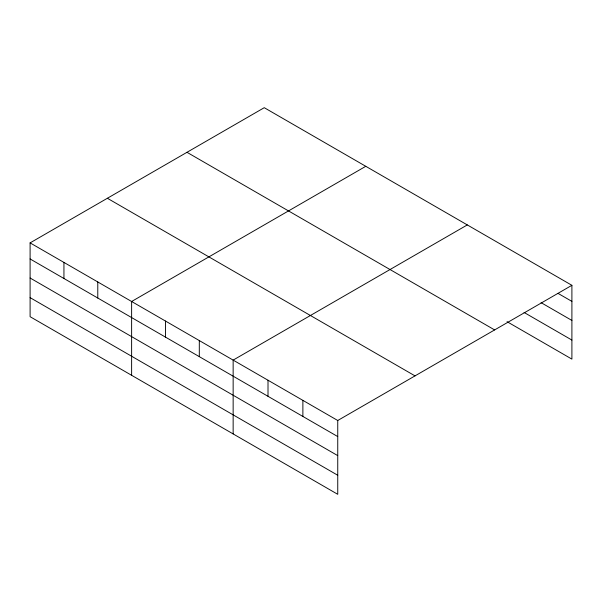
<?xml version="1.0" encoding="UTF-8"?>
<svg xmlns="http://www.w3.org/2000/svg" width="602" height="602" viewBox="0 0 602 602"><rect width="100%" height="100%" fill="white"/><g stroke="black" fill="none" stroke-linecap="round" stroke-linejoin="round"><path stroke-width="0.9" d="M30.1 242.884L337.745 420.497L337.745 494.31L30.1 316.69L30.1 242.884L264.255 107.69L571.9 285.31L571.9 359.116L507.034 321.671M365.775 166.31L131.62 301.497L131.62 375.302M467.302 224.922L233.147 360.109L233.147 433.914M337.745 420.497L571.9 285.31M558.114 293.43L571.9 301.384M541.085 302.648L571.9 320.437M524.064 312.446L571.9 340.07M186.981 152.306L494.626 329.926M107.374 198.269L415.019 375.889M30.1 258.958L337.745 436.57M30.1 278.011L337.745 455.624M30.1 297.636L337.745 475.256M302.881 400.368L302.881 416.441M268.01 380.238L268.01 396.312M199.307 340.574L199.307 356.647M165.467 321.032L165.467 337.105M97.78 281.954L97.78 298.035M63.94 262.419L63.94 278.493"/></g></svg>
